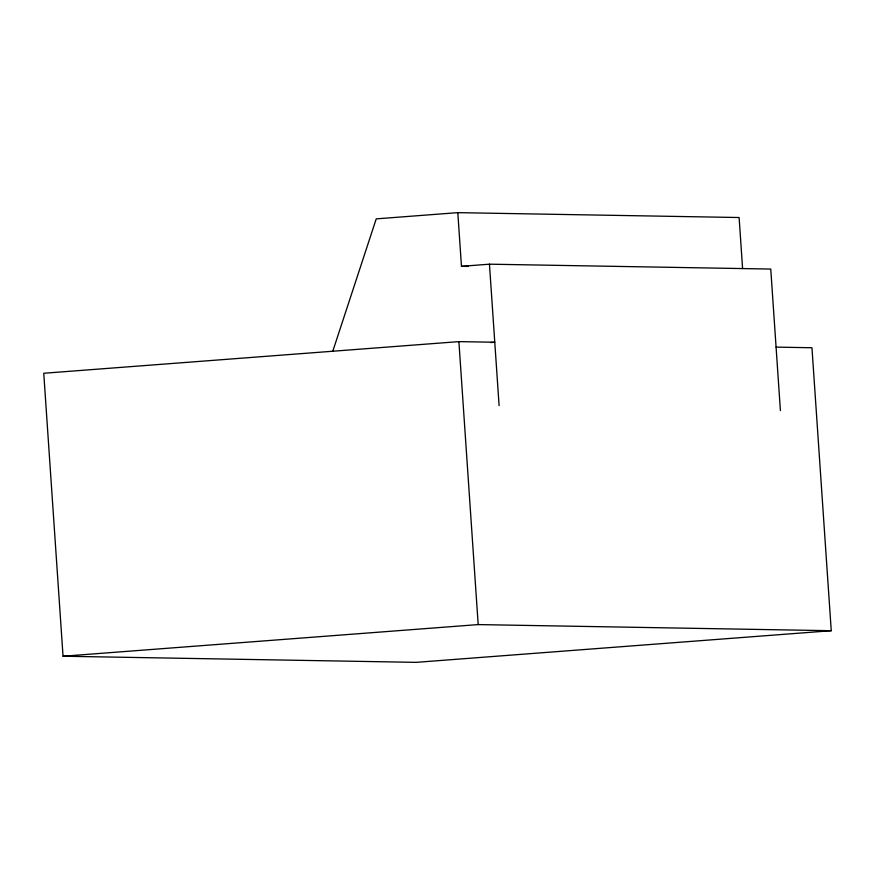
<?xml version="1.0" encoding="UTF-8"?>
<svg xmlns="http://www.w3.org/2000/svg" width="875" height="875" viewBox="0 0 875 875"><rect width="100%" height="100%" fill="white"/><g stroke="black" fill="none" stroke-linecap="round" stroke-linejoin="round"><path stroke-width="1.31" d="M332.927 350.798L376.228 218.87L457.811 212.647L739.112 217.525L742.591 268.516M457.811 212.647L461.464 266.317L489.453 264.184L770.755 269.062L780.402 410.539M490.7 342.552L494.78 342.245L458.894 341.622L43.75 373.264L63.044 656.228L416.106 662.353L831.25 630.711L811.956 347.747L776.081 347.123M63.044 656.228L478.188 624.586L831.25 630.711M461.464 266.317L468.3 266.438M489.453 264.184L499.1 405.661M458.894 341.622L478.188 624.586"/></g></svg>
